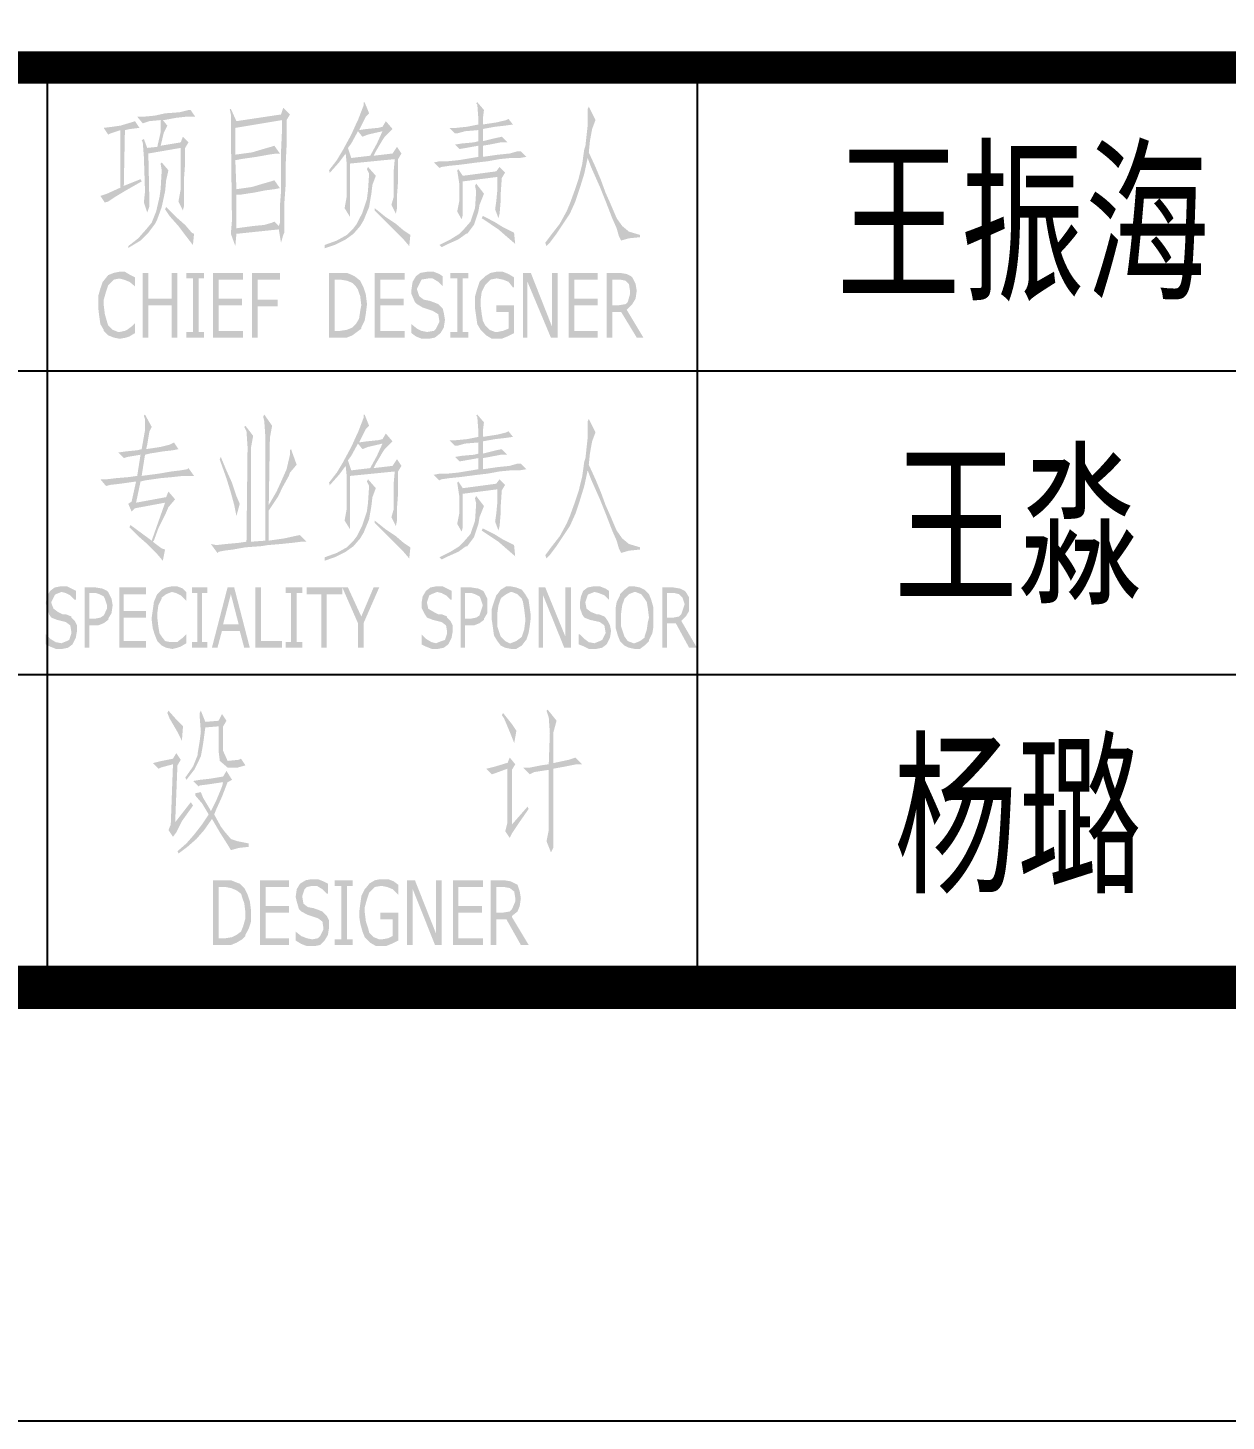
# Model space of a CAD drawing. Header units: millimetres. Extents: x 2630 to 3503, y 1668 to 1965.
# Drawn here: x 3322.56 to 3350.2, y 1668.29 to 1700.41 of the extents above; entities that cross this region are included whole.
import ezdxf
from ezdxf.enums import TextEntityAlignment as Align

# ---------------------------------------------------------------- set-up
doc = ezdxf.new("R2010")
doc.units = ezdxf.units.MM
doc.layers.add('图框', color=7, linetype='Continuous')
doc.styles.add('图框字体', font='', dxfattribs={"width": 0.7})
doc.styles.get('图框字体').set_extended_font_data('仿宋_GB2312')

# ---------------------------------------------------------------- blocks, each defined once
blk = doc.blocks.new('tk')
h = blk.add_hatch(color=256)
h.paths.add_polyline_path([(242.025, -267.036), (241.948, -267.062), (241.691, -267.139), (241.511, -267.165), (241.305, -267.191), (241.408, -267.345), (241.46, -267.319), (241.691, -267.242), (241.794, -267.242), (241.922, -267.216), (242.128, -267.191)])
h.paths.add_polyline_path([(241.794, -267.242), (241.691, -267.242), (241.691, -268.579), (241.768, -268.528)])
h.paths.add_polyline_path([(241.82, -268.631), (242.18, -268.425), (242.154, -268.373), (241.768, -268.528), (241.691, -268.579), (241.665, -268.579), (241.382, -268.708), (241.228, -268.759), (241.331, -268.913), (241.408, -268.888), (241.562, -268.785)])
h.paths.add_polyline_path([(243.26, -267.525), (243.131, -267.396), (243.08, -267.525), (242.617, -267.602), (242.54, -267.628), (242.308, -267.653), (243.08, -267.653), (243.08, -268.013), (243.08, -268.373), (243.08, -268.605), (243.028, -268.888), (243.131, -269.093), (243.157, -268.991), (243.157, -268.888), (243.157, -268.476), (243.157, -268.348), (243.182, -268.013), (243.182, -267.653)])
h.paths.add_polyline_path([(243.08, -267.653), (242.308, -267.653), (242.231, -267.448), (242.18, -267.473), (242.205, -267.525), (242.231, -267.859), (242.257, -268.656), (242.231, -268.913), (242.308, -269.145), (242.36, -268.991), (242.334, -267.782)])
h.paths.add_polyline_path([(242.771, -267.139), (242.668, -267.011), (242.617, -267.011), (242.617, -267.242), (242.617, -267.293), (242.54, -267.628), (242.617, -267.602), (242.694, -267.293)])
h.paths.add_polyline_path([(243.311, -266.779), (243.26, -266.779), (243.054, -266.831), (242.72, -266.856), (242.488, -266.908), (242.231, -266.933), (242.077, -266.933), (242.205, -267.088), (242.36, -267.036), (242.617, -267.011), (242.668, -267.011), (242.694, -267.011), (242.977, -266.959), (243.208, -266.933), (243.414, -266.933)])
h.paths.add_polyline_path([(242.797, -268.168), (242.642, -267.988), (242.617, -268.013), (242.642, -268.168), (242.617, -268.605), (242.591, -268.785), (242.514, -269.119), (242.411, -269.376), (242.282, -269.531), (242.102, -269.736), (241.871, -269.916), (241.871, -269.968), (241.897, -269.942), (242.154, -269.788), (242.334, -269.608), (242.488, -269.402), (242.54, -269.299), (242.642, -269.016), (242.72, -268.656), (242.745, -268.399)])
h.paths.add_polyline_path([(243.182, -269.428), (242.977, -269.248), (242.745, -269.016), (242.72, -269.068), (242.822, -269.222), (243.028, -269.453), (243.182, -269.659), (243.362, -269.891), (243.388, -269.633), (243.337, -269.608)])
h.paths.add_polyline_path([(244.365, -267.036), (244.237, -266.753), (244.211, -266.753), (244.237, -266.882), (244.237, -267.216), (244.262, -269.325), (244.237, -269.633), (244.34, -269.916), (244.365, -269.633), (245.342, -269.531), (244.365, -269.505), (244.365, -268.733), (244.442, -268.733), (244.777, -268.682), (245.034, -268.631), (245.24, -268.605), (244.365, -268.605), (244.34, -267.936), (244.468, -267.911), (244.828, -267.859), (245.111, -267.808), (244.34, -267.808), (244.34, -267.191)])
h.paths.add_polyline_path([(245.42, -267.011), (245.522, -267.011), (245.6, -266.882), (245.445, -266.728), (245.394, -266.882), (244.365, -267.036), (244.34, -267.191)])
h.paths.add_polyline_path([(245.24, -267.602), (245.162, -267.628), (244.982, -267.679), (244.725, -267.756), (244.34, -267.808), (245.111, -267.808), (245.291, -267.782), (245.368, -267.782)])
h.paths.add_polyline_path([(245.24, -268.399), (245.162, -268.425), (244.982, -268.476), (244.725, -268.553), (244.365, -268.605), (245.24, -268.605), (245.368, -268.579)], flags=17)
h.paths.add_polyline_path([(245.24, -269.351), (245.188, -269.376), (245.008, -269.428), (244.751, -269.453), (244.365, -269.505), (245.342, -269.453)], flags=17)
h.paths.add_polyline_path([(245.471, -269.453), (245.471, -269.222), (245.471, -268.913), (245.497, -268.553), (245.497, -268.116), (245.522, -267.602), (245.522, -267.011), (245.42, -267.011), (245.42, -267.165), (245.394, -267.731), (245.394, -268.245), (245.394, -268.656), (245.368, -268.991), (245.368, -269.222), (245.368, -269.376), (245.342, -269.453), (244.365, -269.505), (245.342, -269.531), (245.394, -269.839), (245.445, -269.659), (245.471, -269.608)])
h = blk.add_hatch(color=256)
h.paths.add_polyline_path([(247.425, -266.856), (247.322, -266.599), (247.297, -266.599), (247.297, -266.676), (247.168, -267.011), (247.142, -267.062), (247.014, -267.345), (246.86, -267.628), (246.834, -267.679), (246.885, -267.782), (246.911, -268.039), (246.911, -268.759), (246.86, -269.042), (246.988, -269.248), (246.988, -268.965), (246.988, -268.013), (248.017, -267.911), (248.094, -267.911), (247.014, -267.885), (246.937, -267.653), (247.014, -267.551), (247.168, -267.268), (247.194, -267.242), (247.22, -267.191), (247.348, -266.933)])
h.paths.add_polyline_path([(247.965, -267.216), (247.811, -267.036), (247.734, -267.165), (247.631, -267.191), (247.374, -267.216), (247.194, -267.242), (247.168, -267.268), (247.734, -267.268), (247.605, -267.551), (247.451, -267.833), (247.528, -267.833), (247.58, -267.731), (247.734, -267.473), (247.785, -267.396)], flags=17)
h.paths.add_polyline_path([(247.734, -267.268), (247.168, -267.268), (247.271, -267.396), (247.4, -267.345)], flags=16)
h.paths.add_polyline_path([(246.885, -267.782), (246.834, -267.679), (246.68, -267.936), (246.5, -268.168), (246.525, -268.245), (246.525, -268.219), (246.731, -267.988)])
h.paths.add_polyline_path([(248.171, -267.782), (248.068, -267.628), (247.965, -267.782), (247.528, -267.833), (247.451, -267.833), (247.014, -267.885), (248.094, -267.911)])
h.paths.add_polyline_path([(248.068, -268.991), (248.068, -268.759), (248.094, -268.399), (248.094, -267.911), (248.017, -267.911), (247.991, -268.193), (247.991, -268.579), (247.991, -268.785), (247.94, -268.965), (248.042, -269.171), (248.068, -269.042)], flags=17)
h.paths.add_polyline_path([(247.4, -268.091), (247.374, -268.142), (247.425, -268.245), (247.4, -268.631), (247.374, -268.836), (247.271, -269.145), (247.142, -269.402), (247.065, -269.505), (246.911, -269.659), (246.68, -269.788), (246.397, -269.891), (246.397, -269.968), (246.628, -269.891), (246.885, -269.762), (247.065, -269.633), (247.22, -269.453), (247.297, -269.325), (247.425, -269.016), (247.477, -268.708), (247.502, -268.502), (247.58, -268.296)])
h.paths.add_polyline_path([(248.222, -269.556), (248.042, -269.402), (247.811, -269.248), (247.554, -269.042), (247.554, -269.093), (247.58, -269.119), (247.811, -269.351), (248.017, -269.556), (248.197, -269.736), (248.351, -269.916), (248.377, -269.659)])
h.paths.add_polyline_path([(250.331, -267.165), (250.562, -267.139), (250.742, -267.113), (250.64, -266.985), (250.588, -267.011), (250.382, -267.062), (250.048, -267.113), (249.945, -267.113), (249.688, -267.165), (249.431, -267.191), (249.277, -267.191), (249.405, -267.319), (249.457, -267.319), (249.637, -267.268), (249.945, -267.242), (250.048, -267.216)])
h.paths.add_polyline_path([(250.074, -266.779), (249.92, -266.599), (249.894, -266.625), (249.92, -266.651), (249.945, -266.985), (249.945, -267.113), (250.048, -267.113), (250.048, -266.985)])
h.paths.add_polyline_path([(250.048, -267.216), (249.945, -267.242), (249.945, -267.499), (250.048, -267.499)])
h.paths.add_polyline_path([(250.46, -267.525), (250.614, -267.525), (250.485, -267.396), (250.357, -267.422), (250.048, -267.499), (249.945, -267.499), (249.842, -267.525), (249.56, -267.551), (249.405, -267.576), (249.508, -267.679), (249.662, -267.653), (249.945, -267.602), (250.048, -267.602), (250.202, -267.576)])
h.paths.add_polyline_path([(250.048, -267.602), (249.945, -267.602), (249.945, -267.859), (250.048, -267.859)])
h.paths.add_polyline_path([(250.434, -267.911), (250.691, -267.885), (250.897, -267.885), (251.051, -267.859), (250.922, -267.731), (250.845, -267.731), (250.665, -267.782), (250.408, -267.808), (250.048, -267.859), (249.945, -267.859), (249.791, -267.885), (249.482, -267.936), (249.225, -267.962), (249.045, -267.962), (248.917, -267.988), (249.045, -268.116), (249.097, -268.091), (249.277, -268.065), (249.534, -268.039), (249.92, -267.988), (250.151, -267.962)])
h.paths.add_polyline_path([(250.382, -268.322), (249.585, -268.296), (249.482, -268.142), (249.457, -268.168), (249.508, -268.502), (249.508, -268.862), (249.457, -269.119), (249.56, -269.299), (249.585, -269.196), (249.585, -268.425)])
h.paths.add_polyline_path([(250.562, -268.219), (250.434, -268.091), (250.357, -268.193), (249.585, -268.296), (250.382, -268.322), (250.382, -268.631), (250.357, -268.888), (250.331, -269.068), (250.408, -269.273), (250.434, -269.171), (250.46, -268.862), (250.46, -268.708), (250.485, -268.348)])
h.paths.add_polyline_path([(249.894, -268.476), (249.868, -268.528), (249.894, -268.656), (249.868, -269.042), (249.765, -269.351), (249.585, -269.556), (249.508, -269.633), (249.302, -269.762), (249.045, -269.891), (249.097, -269.942), (249.251, -269.865), (249.482, -269.762), (249.662, -269.633), (249.688, -269.633), (249.842, -269.428), (249.945, -269.119), (249.971, -268.965), (250.074, -268.708)])
h.paths.add_polyline_path([(250.511, -269.479), (250.305, -269.351), (250.048, -269.222), (250.022, -269.273), (250.177, -269.376), (250.408, -269.531), (250.614, -269.711), (250.794, -269.865), (250.768, -269.608), (250.717, -269.582)])
h.paths.add_polyline_path([(252.491, -266.702), (252.465, -266.753), (252.465, -266.831), (252.465, -267.139), (252.414, -267.602), (252.388, -267.679), (252.337, -268.039), (252.26, -268.348), (252.157, -268.656), (252.054, -268.939), (251.977, -269.119), (251.822, -269.402), (251.642, -269.633), (251.488, -269.839), (251.514, -269.916), (251.591, -269.839), (251.745, -269.633), (251.9, -269.402), (252.054, -269.171), (252.182, -268.888), (252.285, -268.579), (252.388, -268.245), (252.465, -267.885), (252.491, -267.756), (252.517, -267.499), (252.568, -267.216), (252.645, -267.011)])
h.paths.add_polyline_path([(253.417, -269.582), (253.262, -269.453), (253.134, -269.273), (252.98, -268.913), (252.877, -268.682), (252.774, -268.399), (252.645, -268.091), (252.491, -267.756), (252.465, -267.885), (252.542, -268.091), (252.748, -268.553), (252.902, -268.939), (253.031, -269.273), (253.134, -269.505), (253.185, -269.685), (253.237, -269.788), (253.417, -269.736), (253.674, -269.711), (253.674, -269.659)])
h = blk.add_hatch(color=256)
h.paths.add_polyline_path([(242.025, -270.636), (241.665, -270.662), (241.768, -270.688), (241.897, -270.739), (242.025, -270.842)], flags=17)
h.paths.add_polyline_path([(241.922, -270.585), (241.794, -270.508), (241.691, -270.508), (241.665, -270.508), (241.537, -270.533), (241.408, -270.585), (241.305, -270.713), (241.28, -270.739), (241.228, -270.893), (241.177, -271.073), (241.177, -271.279), (241.177, -271.331), (241.202, -271.536), (241.228, -271.716), (241.305, -271.845), (241.305, -271.87), (241.408, -271.973), (241.537, -272.025), (241.665, -272.05), (241.691, -272.05), (241.82, -272.025), (241.897, -271.999), (242.025, -271.922), (241.665, -271.896), (241.64, -271.896), (241.511, -271.845), (241.408, -271.742), (241.382, -271.665), (241.331, -271.485), (241.305, -271.279), (241.305, -271.151), (241.357, -270.971), (241.408, -270.816), (241.434, -270.791), (241.537, -270.688), (241.665, -270.662), (242.025, -270.636)])
h.paths.add_polyline_path([(242.025, -271.69), (241.948, -271.768), (241.845, -271.845), (241.794, -271.87), (241.665, -271.896), (242.025, -271.922)], flags=17)
h.paths.add_polyline_path([(242.334, -271.125), (242.334, -270.533), (242.205, -270.533), (242.205, -272.025), (242.334, -272.025), (242.334, -271.279), (242.874, -271.279)])
h.paths.add_polyline_path([(243.002, -270.533), (242.874, -270.533), (242.874, -271.125), (242.334, -271.125), (242.874, -271.279), (242.874, -272.025), (243.002, -272.025)])
h.paths.add_polyline_path([(243.62, -270.533), (243.208, -270.533), (243.208, -270.662), (243.362, -270.662), (243.362, -271.896), (243.208, -271.896), (243.208, -272.025), (243.62, -272.025), (243.62, -271.896), (243.491, -271.896), (243.491, -270.662), (243.62, -270.662)])
h.paths.add_polyline_path([(244.52, -270.533), (243.825, -270.533), (243.825, -272.025), (244.52, -272.025), (244.52, -271.87), (243.954, -271.87), (243.954, -271.279), (244.494, -271.279), (244.494, -271.125), (243.954, -271.125), (243.954, -270.688), (244.52, -270.688)])
h.paths.add_polyline_path([(245.368, -270.533), (244.725, -270.533), (244.725, -272.025), (244.854, -272.025), (244.854, -271.305), (245.317, -271.305), (245.317, -271.151), (244.854, -271.151), (244.854, -270.688), (245.368, -270.688)])
h.paths.add_polyline_path([(247.091, -270.611), (247.04, -270.585), (246.911, -270.533), (246.757, -270.533), (246.5, -270.533), (246.5, -272.025), (246.757, -272.025), (246.911, -272.025), (247.04, -271.973), (247.142, -271.896), (246.628, -271.87), (246.628, -270.688), (246.757, -270.688)])
h.paths.add_polyline_path([(247.22, -270.713), (247.091, -270.611), (246.757, -270.688), (246.911, -270.713), (247.04, -270.765), (247.117, -270.842), (247.168, -270.919), (247.22, -271.073), (247.245, -271.279), (247.22, -271.408), (247.194, -271.588), (247.117, -271.716), (247.04, -271.793), (246.911, -271.845), (246.757, -271.87), (246.628, -271.87), (247.142, -271.896), (247.245, -271.819), (247.245, -271.793), (247.322, -271.639), (247.348, -271.485), (247.374, -271.279), (247.374, -271.228), (247.348, -271.022), (247.297, -270.868)])
h.paths.add_polyline_path([(248.248, -270.533), (247.554, -270.533), (247.554, -272.025), (248.248, -272.025), (248.248, -271.87), (247.682, -271.87), (247.682, -271.279), (248.222, -271.279), (248.222, -271.125), (247.682, -271.125), (247.682, -270.688), (248.248, -270.688)])
h.paths.add_polyline_path([(248.917, -270.508), (248.788, -270.508), (248.762, -270.508), (248.608, -270.533), (248.505, -270.611), (248.788, -270.662), (248.891, -270.662), (249.02, -270.739), (249.122, -270.842), (249.122, -270.611), (249.045, -270.559)])
h.paths.add_polyline_path([(248.634, -270.688), (248.788, -270.662), (248.505, -270.611), (248.428, -270.739), (248.402, -270.919), (248.402, -271.022), (248.48, -271.202), (248.531, -271.253), (248.66, -271.331), (248.891, -271.408), (249.02, -271.485), (249.045, -271.639), (249.045, -271.665), (248.968, -271.819), (248.917, -271.87), (248.762, -271.896), (249.071, -271.922), (249.148, -271.793), (249.174, -271.613), (249.148, -271.459), (249.122, -271.356), (249.045, -271.279), (249.02, -271.253), (248.891, -271.202), (248.814, -271.176), (248.685, -271.151), (248.582, -271.073), (248.531, -270.919), (248.531, -270.893), (248.608, -270.739)])
h.paths.add_polyline_path([(249.071, -271.922), (248.762, -271.896), (248.634, -271.87), (248.531, -271.819), (248.402, -271.716), (248.402, -271.922), (248.505, -271.999), (248.634, -272.05), (248.762, -272.05), (248.814, -272.05), (248.942, -272.025)])
h.paths.add_polyline_path([(249.585, -270.662), (249.714, -270.662), (249.714, -270.533), (249.302, -270.533), (249.302, -270.662), (249.457, -270.662), (249.457, -271.896), (249.302, -271.896), (249.302, -272.025), (249.714, -272.025), (249.714, -271.896), (249.585, -271.896)])
h.paths.add_polyline_path([(250.768, -270.636), (250.357, -270.662), (250.382, -270.662), (250.511, -270.688), (250.64, -270.739), (250.742, -270.868), (250.768, -270.868)], flags=17)
h.paths.add_polyline_path([(250.64, -270.559), (250.511, -270.508), (250.382, -270.508), (250.357, -270.508), (250.228, -270.533), (250.1, -270.611), (249.997, -270.713), (249.971, -270.739), (249.92, -270.893), (249.868, -271.073), (249.868, -271.279), (249.868, -271.356), (249.894, -271.536), (249.92, -271.716), (249.997, -271.845), (250.022, -271.87), (250.125, -271.973), (250.254, -272.05), (250.382, -272.05), (250.485, -272.05), (250.614, -271.999), (250.768, -271.922), (250.382, -271.896), (250.331, -271.896), (250.202, -271.845), (250.1, -271.742), (250.048, -271.639), (250.022, -271.485), (249.997, -271.279), (249.997, -271.151), (250.022, -270.971), (250.1, -270.816), (250.125, -270.791), (250.228, -270.688), (250.357, -270.662), (250.768, -270.636)])
h.paths.add_polyline_path([(250.768, -271.279), (250.357, -271.279), (250.357, -271.433), (250.64, -271.433), (250.64, -271.819), (250.511, -271.87), (250.382, -271.896), (250.768, -271.922)], flags=17)
h.paths.add_polyline_path([(251.154, -270.533), (250.974, -270.533), (250.974, -272.025), (251.077, -272.025), (251.077, -270.739)])
h.paths.add_polyline_path([(251.154, -270.533), (251.077, -270.739), (251.617, -272.025), (251.642, -271.768)])
h.paths.add_polyline_path([(251.771, -270.533), (251.642, -270.533), (251.642, -271.768), (251.617, -272.025), (251.771, -272.025)])
h.paths.add_polyline_path([(252.697, -270.533), (252.028, -270.533), (252.028, -272.025), (252.697, -272.025), (252.697, -271.87), (252.157, -271.87), (252.157, -271.279), (252.697, -271.279), (252.697, -271.125), (252.157, -271.125), (252.157, -270.688), (252.697, -270.688)])
h.paths.add_polyline_path([(253.365, -270.559), (253.211, -270.533), (252.902, -270.533), (252.902, -272.025), (253.031, -272.025), (253.031, -271.433), (253.237, -271.433), (253.365, -271.382), (253.391, -271.356), (253.031, -271.279), (253.031, -270.688), (253.211, -270.688), (253.494, -270.636), (253.468, -270.611)])
h.paths.add_polyline_path([(253.571, -270.791), (253.494, -270.636), (253.211, -270.688), (253.34, -270.713), (253.417, -270.791), (253.442, -270.945), (253.442, -271.022), (253.391, -271.202), (253.34, -271.253), (253.185, -271.279), (253.031, -271.279), (253.391, -271.356), (253.494, -271.253), (253.571, -271.125), (253.597, -270.945)])
h.paths.add_polyline_path([(253.365, -271.382), (253.237, -271.433), (253.597, -272.025), (253.751, -272.025)])
h = blk.add_hatch(color=256)
h.paths.add_polyline_path([(242.925, -274.442), (242.822, -274.493), (242.617, -274.545), (242.282, -274.596), (242.18, -274.596), (242.077, -274.622), (241.82, -274.648), (241.64, -274.673), (241.768, -274.802), (241.845, -274.776), (242.154, -274.725), (242.257, -274.725), (242.36, -274.699), (242.668, -274.648), (242.9, -274.622), (243.028, -274.596)])
h.paths.add_polyline_path([(242.411, -274.082), (242.257, -273.799), (242.231, -273.825), (242.257, -273.902), (242.257, -274.159), (242.18, -274.596), (242.282, -274.596), (242.308, -274.493), (242.36, -274.185)])
h.paths.add_polyline_path([(243.26, -275.033), (243.234, -275.059), (243.08, -275.085), (242.874, -275.11), (242.565, -275.162), (242.18, -275.213), (243.285, -275.213), (243.388, -275.213)])
h.paths.add_polyline_path([(242.617, -275.265), (242.9, -275.239), (243.131, -275.213), (242.18, -275.213), (242.257, -274.725), (242.154, -274.725), (242.077, -275.213), (241.897, -275.239), (241.588, -275.265), (241.382, -275.29), (242.257, -275.316)])
h.paths.add_polyline_path([(242.257, -275.316), (241.382, -275.29), (241.228, -275.29), (241.357, -275.445), (241.46, -275.419), (241.691, -275.393), (242.051, -275.342), (242.154, -275.342)])
h.paths.add_polyline_path([(242.154, -275.342), (242.051, -275.342), (241.948, -275.805), (241.871, -275.856), (241.948, -276.036), (242.025, -275.959), (242.72, -275.83), (242.051, -275.83)])
h.paths.add_polyline_path([(242.951, -275.753), (242.797, -275.573), (242.745, -275.702), (242.051, -275.83), (242.72, -275.83), (242.411, -276.705), (242.462, -276.705), (242.565, -276.422), (242.72, -276.113), (242.797, -275.933)])
h.paths.add_polyline_path([(242.72, -276.91), (242.642, -276.885), (242.437, -276.73), (242.462, -276.705), (242.411, -276.705), (241.922, -276.345), (241.897, -276.396), (242.102, -276.602), (242.308, -276.782), (242.514, -276.988), (242.668, -277.168)])
h = blk.add_hatch(color=256)
h.paths.add_polyline_path([(244.442, -275.856), (244.365, -275.676), (244.262, -275.368), (244.134, -275.085), (244.005, -274.776), (243.98, -274.828), (244.005, -274.905), (244.134, -275.265), (244.237, -275.599), (244.314, -275.882), (244.365, -276.139)], flags=17)
h.paths.add_polyline_path([(244.7, -274.648), (244.7, -274.57), (244.751, -274.288), (244.571, -274.056), (244.545, -274.082), (244.597, -274.185), (244.622, -274.545), (244.597, -276.73), (244.417, -276.756), (244.134, -276.782), (243.902, -276.808), (245.085, -276.808), (245.394, -276.782), (245.651, -276.756), (244.7, -276.73)])
h.paths.add_polyline_path([(245.137, -274.339), (245.188, -274.056), (245.008, -273.799), (244.982, -273.85), (245.008, -273.953), (245.034, -274.339), (245.034, -276.705), (244.7, -276.73), (245.651, -276.756), (245.857, -276.73), (245.985, -276.73), (245.111, -276.705), (245.111, -276.01), (245.111, -275.882)])
h.paths.add_polyline_path([(245.317, -275.702), (245.445, -275.445), (245.574, -275.213), (245.6, -275.136), (245.754, -274.956), (245.625, -274.596), (245.6, -274.622), (245.6, -274.725), (245.522, -275.059), (245.42, -275.29), (245.291, -275.573), (245.111, -275.882), (245.111, -276.01)], flags=17)
h.paths.add_polyline_path([(245.831, -276.576), (245.702, -276.602), (245.471, -276.653), (245.111, -276.705), (245.985, -276.73)], flags=17)
h.paths.add_polyline_path([(244.571, -276.859), (244.931, -276.833), (245.085, -276.808), (243.902, -276.808), (243.774, -276.782), (243.928, -276.988), (243.954, -276.962), (244.082, -276.936), (244.288, -276.91)])
h = blk.add_hatch(color=256)
h.paths.add_polyline_path([(247.425, -274.056), (247.322, -273.799), (247.297, -273.799), (247.297, -273.876), (247.168, -274.21), (247.142, -274.262), (247.014, -274.545), (246.86, -274.828), (246.834, -274.879), (246.885, -274.982), (246.911, -275.239), (246.911, -275.959), (246.86, -276.242), (246.988, -276.448), (246.988, -276.165), (246.988, -275.213), (248.017, -275.11), (248.094, -275.11), (247.014, -275.085), (246.937, -274.853), (247.014, -274.75), (247.168, -274.468), (247.194, -274.442), (247.22, -274.39), (247.348, -274.133)])
h.paths.add_polyline_path([(247.965, -274.416), (247.811, -274.236), (247.734, -274.365), (247.631, -274.39), (247.374, -274.416), (247.194, -274.442), (247.168, -274.468), (247.734, -274.468), (247.605, -274.75), (247.451, -275.033), (247.528, -275.033), (247.58, -274.93), (247.734, -274.673), (247.785, -274.596)], flags=17)
h.paths.add_polyline_path([(247.734, -274.468), (247.168, -274.468), (247.271, -274.596), (247.4, -274.545)], flags=16)
h.paths.add_polyline_path([(246.885, -274.982), (246.834, -274.879), (246.68, -275.136), (246.5, -275.368), (246.525, -275.445), (246.525, -275.419), (246.731, -275.188)])
h.paths.add_polyline_path([(248.171, -274.982), (248.068, -274.828), (247.965, -274.982), (247.528, -275.033), (247.451, -275.033), (247.014, -275.085), (248.094, -275.11)])
h.paths.add_polyline_path([(248.068, -276.19), (248.068, -275.959), (248.094, -275.599), (248.094, -275.11), (248.017, -275.11), (247.991, -275.393), (247.991, -275.779), (247.991, -275.985), (247.94, -276.165), (248.042, -276.37), (248.068, -276.242)], flags=17)
h.paths.add_polyline_path([(247.4, -275.29), (247.374, -275.342), (247.425, -275.445), (247.4, -275.83), (247.374, -276.036), (247.271, -276.345), (247.142, -276.602), (247.065, -276.705), (246.911, -276.859), (246.68, -276.988), (246.397, -277.09), (246.397, -277.168), (246.628, -277.09), (246.885, -276.962), (247.065, -276.833), (247.22, -276.653), (247.297, -276.525), (247.425, -276.216), (247.477, -275.908), (247.502, -275.702), (247.58, -275.496)])
h.paths.add_polyline_path([(248.222, -276.756), (248.042, -276.602), (247.811, -276.448), (247.554, -276.242), (247.554, -276.293), (247.58, -276.319), (247.811, -276.55), (248.017, -276.756), (248.197, -276.936), (248.351, -277.116), (248.377, -276.859)])
h.paths.add_polyline_path([(250.331, -274.365), (250.562, -274.339), (250.742, -274.313), (250.64, -274.185), (250.588, -274.21), (250.382, -274.262), (250.048, -274.313), (249.945, -274.313), (249.688, -274.365), (249.431, -274.39), (249.277, -274.39), (249.405, -274.519), (249.457, -274.519), (249.637, -274.468), (249.945, -274.442), (250.048, -274.416)])
h.paths.add_polyline_path([(250.074, -273.979), (249.92, -273.799), (249.894, -273.825), (249.92, -273.85), (249.945, -274.185), (249.945, -274.313), (250.048, -274.313), (250.048, -274.185)])
h.paths.add_polyline_path([(250.048, -274.416), (249.945, -274.442), (249.945, -274.699), (250.048, -274.699)])
h.paths.add_polyline_path([(250.46, -274.725), (250.614, -274.725), (250.485, -274.596), (250.357, -274.622), (250.048, -274.699), (249.945, -274.699), (249.842, -274.725), (249.56, -274.75), (249.405, -274.776), (249.508, -274.879), (249.662, -274.853), (249.945, -274.802), (250.048, -274.802), (250.202, -274.776)])
h.paths.add_polyline_path([(250.048, -274.802), (249.945, -274.802), (249.945, -275.059), (250.048, -275.059)])
h.paths.add_polyline_path([(250.434, -275.11), (250.691, -275.085), (250.897, -275.085), (251.051, -275.059), (250.922, -274.93), (250.845, -274.93), (250.665, -274.982), (250.408, -275.008), (250.048, -275.059), (249.945, -275.059), (249.791, -275.085), (249.482, -275.136), (249.225, -275.162), (249.045, -275.162), (248.917, -275.188), (249.045, -275.316), (249.097, -275.29), (249.277, -275.265), (249.534, -275.239), (249.92, -275.188), (250.151, -275.162)])
h.paths.add_polyline_path([(250.382, -275.522), (249.585, -275.496), (249.482, -275.342), (249.457, -275.368), (249.508, -275.702), (249.508, -276.062), (249.457, -276.319), (249.56, -276.499), (249.585, -276.396), (249.585, -275.625)])
h.paths.add_polyline_path([(250.562, -275.419), (250.434, -275.29), (250.357, -275.393), (249.585, -275.496), (250.382, -275.522), (250.382, -275.83), (250.357, -276.088), (250.331, -276.268), (250.408, -276.473), (250.434, -276.37), (250.46, -276.062), (250.46, -275.908), (250.485, -275.548)])
h.paths.add_polyline_path([(249.894, -275.676), (249.868, -275.728), (249.894, -275.856), (249.868, -276.242), (249.765, -276.55), (249.585, -276.756), (249.508, -276.833), (249.302, -276.962), (249.045, -277.09), (249.097, -277.142), (249.251, -277.065), (249.482, -276.962), (249.662, -276.833), (249.688, -276.833), (249.842, -276.628), (249.945, -276.319), (249.971, -276.165), (250.074, -275.908)])
h.paths.add_polyline_path([(250.511, -276.679), (250.305, -276.55), (250.048, -276.422), (250.022, -276.473), (250.177, -276.576), (250.408, -276.73), (250.614, -276.91), (250.794, -277.065), (250.768, -276.808), (250.717, -276.782)])
h.paths.add_polyline_path([(252.491, -273.902), (252.465, -273.953), (252.465, -274.03), (252.465, -274.339), (252.414, -274.802), (252.388, -274.879), (252.337, -275.239), (252.26, -275.548), (252.157, -275.856), (252.054, -276.139), (251.977, -276.319), (251.822, -276.602), (251.642, -276.833), (251.488, -277.039), (251.514, -277.116), (251.591, -277.039), (251.745, -276.833), (251.9, -276.602), (252.054, -276.37), (252.182, -276.088), (252.285, -275.779), (252.388, -275.445), (252.465, -275.085), (252.491, -274.956), (252.517, -274.699), (252.568, -274.416), (252.645, -274.21)])
h.paths.add_polyline_path([(253.417, -276.782), (253.262, -276.653), (253.134, -276.473), (252.98, -276.113), (252.877, -275.882), (252.774, -275.599), (252.645, -275.29), (252.491, -274.956), (252.465, -275.085), (252.542, -275.29), (252.748, -275.753), (252.902, -276.139), (253.031, -276.473), (253.134, -276.705), (253.185, -276.885), (253.237, -276.988), (253.417, -276.936), (253.674, -276.91), (253.674, -276.859)])
h = blk.add_hatch(color=256)
h.paths.add_polyline_path([(240.56, -277.81), (240.457, -277.759), (240.328, -277.759), (240.303, -277.759), (240.174, -277.785), (240.071, -277.862), (240.328, -277.888), (240.431, -277.913), (240.534, -277.965), (240.637, -278.068), (240.662, -278.068), (240.662, -277.862)])
h.paths.add_polyline_path([(240.2, -277.939), (240.328, -277.888), (240.071, -277.862), (240, -277.98), (240, -278.267), (240.045, -278.402), (240.097, -278.479), (240.225, -278.53), (240.431, -278.582), (240.534, -278.659), (240.56, -278.813), (240.56, -278.839), (240.508, -278.993), (240.457, -279.019), (240.328, -279.07), (240.585, -279.096), (240.662, -278.942), (240.688, -278.788), (240.688, -278.659), (240.637, -278.556), (240.56, -278.479), (240.56, -278.453), (240.431, -278.402), (240.354, -278.402), (240.251, -278.35), (240.148, -278.273), (240.097, -278.145), (240.097, -278.119), (240.174, -277.965)])
h.paths.add_polyline_path([(240, -277.98), (239.994, -277.99), (239.968, -278.145), (239.994, -278.248), (240, -278.267)])
h.paths.add_polyline_path([(240, -278.897), (239.968, -278.865), (239.968, -279.096), (240, -279.112)])
h.paths.add_polyline_path([(240.071, -278.968), (240, -278.897), (240, -279.112), (240.071, -279.148), (240.2, -279.199), (240.328, -279.199), (240.354, -279.199), (240.483, -279.173), (240.585, -279.096), (240.328, -279.07), (240.2, -279.045)])
h.paths.add_polyline_path([(240.971, -278.659), (241.125, -278.659), (241.177, -278.659), (241.305, -278.608), (241.408, -278.53), (241.408, -278.505), (240.971, -278.505), (240.971, -277.913), (241.125, -277.913), (241.408, -277.888), (241.382, -277.862), (241.28, -277.81), (241.125, -277.785), (240.868, -277.785), (240.868, -279.173), (240.971, -279.173)])
h.paths.add_polyline_path([(241.485, -278.376), (241.511, -278.196), (241.485, -278.042), (241.408, -277.888), (241.125, -277.913), (241.202, -277.939), (241.305, -277.99), (241.331, -278.042), (241.382, -278.196), (241.382, -278.273), (241.305, -278.428), (241.228, -278.479), (241.1, -278.505), (241.408, -278.505)])
h.paths.add_polyline_path([(242.282, -278.325), (241.768, -278.325), (241.768, -277.939), (242.282, -277.939), (242.282, -277.785), (241.665, -277.785), (241.665, -279.173), (242.282, -279.173), (242.282, -279.019), (241.768, -279.019), (241.768, -278.479), (242.282, -278.479)])
h.paths.add_polyline_path([(243.208, -277.888), (242.874, -277.888), (242.977, -277.913), (243.08, -277.965), (243.208, -278.093)], flags=17)
h.paths.add_polyline_path([(243.002, -277.759), (242.874, -277.759), (242.745, -277.785), (242.642, -277.836), (242.54, -277.939), (242.514, -277.99), (242.462, -278.119), (242.437, -278.299), (242.411, -278.479), (242.411, -278.53), (242.437, -278.736), (242.488, -278.89), (242.54, -279.019), (242.642, -279.122), (242.745, -279.173), (242.874, -279.199), (242.9, -279.199), (243.002, -279.173), (243.08, -279.148), (243.208, -279.07), (242.874, -279.045), (242.848, -279.045), (242.72, -279.019), (242.642, -278.916), (242.591, -278.839), (242.565, -278.685), (242.54, -278.479), (242.54, -278.376), (242.565, -278.196), (242.642, -278.042), (242.642, -278.016), (242.745, -277.939), (242.874, -277.888), (243.208, -277.888), (243.131, -277.81)])
h.paths.add_polyline_path([(243.208, -278.865), (243.131, -278.942), (243.028, -279.019), (243.002, -279.045), (242.874, -279.045), (243.208, -279.07)], flags=17)
h.paths.add_polyline_path([(243.697, -279.045), (243.568, -279.045), (243.568, -277.913), (243.697, -277.913), (243.697, -277.785), (243.337, -277.785), (243.337, -277.913), (243.465, -277.913), (243.465, -279.045), (243.337, -279.045), (243.337, -279.173), (243.697, -279.173)])
h.paths.add_polyline_path([(244.057, -278.633), (244.237, -277.939), (244.314, -277.785), (244.16, -277.785), (243.8, -279.173), (243.928, -279.173), (244.031, -278.788), (244.442, -278.788)])
h.paths.add_polyline_path([(244.314, -277.785), (244.237, -277.939), (244.417, -278.633), (244.057, -278.633), (244.442, -278.788), (244.545, -279.173), (244.674, -279.173)])
h.paths.add_polyline_path([(244.931, -277.785), (244.802, -277.785), (244.802, -279.173), (245.42, -279.173), (245.42, -279.019), (244.931, -279.019)])
h.paths.add_polyline_path([(245.754, -277.913), (245.882, -277.913), (245.882, -277.785), (245.497, -277.785), (245.497, -277.913), (245.625, -277.913), (245.625, -279.045), (245.497, -279.045), (245.497, -279.173), (245.882, -279.173), (245.882, -279.045), (245.754, -279.045)])
h.paths.add_polyline_path([(246.808, -277.785), (245.985, -277.785), (245.985, -277.939), (246.32, -277.939), (246.32, -279.173), (246.448, -279.173), (246.448, -277.939), (246.808, -277.939)])
h.paths.add_polyline_path([(246.937, -277.785), (246.808, -277.785), (247.168, -278.608), (247.168, -279.173), (247.297, -279.173), (247.297, -278.608), (247.245, -278.453)])
h.paths.add_polyline_path([(247.657, -277.785), (247.528, -277.785), (247.245, -278.453), (247.297, -278.608)])
h.paths.add_polyline_path([(249.122, -277.759), (248.994, -277.759), (248.968, -277.759), (248.84, -277.785), (248.737, -277.862), (248.994, -277.888), (249.097, -277.913), (249.2, -277.965), (249.302, -278.068), (249.328, -278.068), (249.328, -277.862), (249.225, -277.81)])
h.paths.add_polyline_path([(248.994, -277.888), (248.737, -277.862), (248.66, -277.99), (248.634, -278.145), (248.634, -278.248), (248.711, -278.402), (248.762, -278.479), (248.891, -278.53), (249.097, -278.582), (249.2, -278.659), (249.225, -278.813), (249.225, -278.839), (249.174, -278.993), (249.097, -279.019), (248.968, -279.07), (249.251, -279.096), (249.328, -278.942), (249.354, -278.788), (249.354, -278.659), (249.302, -278.556), (249.225, -278.479), (249.225, -278.453), (249.097, -278.402), (249.02, -278.402), (248.917, -278.35), (248.788, -278.273), (248.762, -278.145), (248.762, -278.119), (248.814, -277.965), (248.865, -277.939)])
h.paths.add_polyline_path([(249.251, -279.096), (248.968, -279.07), (248.865, -279.045), (248.737, -278.968), (248.634, -278.865), (248.634, -279.096), (248.737, -279.148), (248.865, -279.199), (248.968, -279.199), (249.02, -279.199), (249.148, -279.173)])
h.paths.add_polyline_path([(250.074, -278.53), (250.074, -278.505), (249.637, -278.505), (249.637, -277.913), (249.791, -277.913), (250.074, -277.888), (250.048, -277.862), (249.945, -277.81), (249.791, -277.785), (249.534, -277.785), (249.534, -279.173), (249.637, -279.173), (249.637, -278.659), (249.791, -278.659), (249.842, -278.659), (249.971, -278.608)])
h.paths.add_polyline_path([(250.151, -278.196), (250.151, -278.042), (250.074, -277.888), (249.791, -277.913), (249.868, -277.939), (249.971, -277.99), (249.997, -278.042), (250.048, -278.196), (250.022, -278.273), (249.971, -278.428), (249.894, -278.479), (249.765, -278.505), (250.074, -278.505), (250.151, -278.376)])
h.paths.add_polyline_path([(250.82, -277.785), (250.691, -277.759), (250.588, -277.759), (250.46, -277.836), (250.382, -277.939), (250.357, -277.965), (250.305, -278.119), (250.254, -278.273), (250.254, -278.479), (250.254, -278.53), (250.28, -278.71), (250.305, -278.89), (250.382, -279.019), (250.46, -279.122), (250.691, -279.07), (250.665, -279.07), (250.562, -279.019), (250.46, -278.916), (250.434, -278.839), (250.382, -278.685), (250.382, -278.479), (250.382, -278.376), (250.408, -278.196), (250.46, -278.042), (250.485, -278.016), (250.588, -277.939), (250.691, -277.888), (250.948, -277.836)])
h.paths.add_polyline_path([(250.948, -277.836), (250.691, -277.888), (250.717, -277.888), (250.845, -277.939), (250.948, -278.042), (250.974, -278.119), (251, -278.273), (251.025, -278.479), (251.025, -278.582), (251, -278.762), (250.948, -278.916), (250.922, -278.942), (250.82, -279.019), (250.691, -279.07), (250.46, -279.122), (250.562, -279.173), (250.691, -279.199), (250.82, -279.199), (250.948, -279.122), (251.025, -279.019), (251.051, -278.993), (251.102, -278.839), (251.128, -278.685), (251.154, -278.479), (251.154, -278.428), (251.128, -278.248), (251.102, -278.068), (251.025, -277.939)])
h.paths.add_polyline_path([(251.488, -277.785), (251.334, -277.785), (251.334, -279.173), (251.437, -279.173), (251.437, -277.965)])
h.paths.add_polyline_path([(251.488, -277.785), (251.437, -277.965), (251.925, -279.173), (251.951, -278.916)])
h.paths.add_polyline_path([(252.08, -277.785), (251.951, -277.785), (251.951, -278.916), (251.925, -279.173), (252.08, -279.173)])
h.paths.add_polyline_path([(252.877, -277.81), (252.748, -277.759), (252.62, -277.759), (252.594, -277.759), (252.465, -277.785), (252.362, -277.862), (252.62, -277.888), (252.722, -277.913), (252.851, -277.965), (252.954, -278.068), (252.954, -277.862)])
h.paths.add_polyline_path([(252.491, -277.939), (252.62, -277.888), (252.362, -277.862), (252.311, -277.99), (252.285, -278.145), (252.285, -278.248), (252.337, -278.402), (252.388, -278.479), (252.517, -278.53), (252.748, -278.582), (252.851, -278.659), (252.877, -278.813), (252.877, -278.839), (252.8, -278.993), (252.748, -279.019), (252.62, -279.07), (252.902, -279.096), (252.98, -278.942), (253.005, -278.788), (252.98, -278.659), (252.928, -278.556), (252.877, -278.479), (252.851, -278.453), (252.722, -278.402), (252.671, -278.402), (252.542, -278.35), (252.44, -278.273), (252.414, -278.145), (252.414, -278.119), (252.465, -277.965)])
h.paths.add_polyline_path([(252.902, -279.096), (252.62, -279.07), (252.491, -279.045), (252.388, -278.968), (252.285, -278.865), (252.26, -278.865), (252.26, -279.096), (252.388, -279.148), (252.491, -279.199), (252.62, -279.199), (252.671, -279.199), (252.8, -279.173)])
h.paths.add_polyline_path([(253.777, -277.836), (253.674, -277.785), (253.545, -277.759), (253.417, -277.759), (253.314, -277.836), (253.211, -277.939), (253.211, -277.965), (253.134, -278.119), (253.108, -278.273), (253.108, -278.479), (253.108, -278.53), (253.108, -278.71), (253.16, -278.89), (253.211, -279.019), (253.314, -279.122), (253.545, -279.07), (253.52, -279.07), (253.391, -279.019), (253.314, -278.916), (253.288, -278.839), (253.237, -278.685), (253.237, -278.479), (253.237, -278.376), (253.262, -278.196), (253.314, -278.042), (253.34, -278.016), (253.417, -277.939), (253.545, -277.888)])
h.paths.add_polyline_path([(253.777, -277.836), (253.545, -277.888), (253.571, -277.888), (253.7, -277.939), (253.777, -278.042), (253.828, -278.119), (253.854, -278.273), (253.88, -278.479), (253.854, -278.582), (253.828, -278.762), (253.777, -278.916), (253.777, -278.942), (253.674, -279.019), (253.545, -279.07), (253.314, -279.122), (253.417, -279.173), (253.545, -279.199), (253.674, -279.199), (253.777, -279.122), (253.88, -279.019), (253.88, -278.993), (253.957, -278.839), (253.982, -278.685), (253.982, -278.479), (253.982, -278.428), (253.982, -278.248), (253.931, -278.068), (253.88, -277.939)])
h.paths.add_polyline_path([(254.6, -277.81), (254.445, -277.785), (254.188, -277.785), (254.188, -279.173), (254.291, -279.173), (254.291, -278.608), (254.497, -278.608), (254.625, -278.556), (254.291, -278.479), (254.291, -277.913), (254.471, -277.913), (254.728, -277.888), (254.702, -277.862)])
h.paths.add_polyline_path([(254.805, -278.016), (254.728, -277.888), (254.471, -277.913), (254.574, -277.939), (254.651, -278.016), (254.702, -278.17), (254.677, -278.248), (254.625, -278.402), (254.574, -278.453), (254.445, -278.479), (254.291, -278.479), (254.625, -278.556), (254.728, -278.453), (254.805, -278.325), (254.805, -278.17)])
h.paths.add_polyline_path([(254.625, -278.556), (254.497, -278.608), (254.805, -279.173), (254.985, -279.173)])
h = blk.add_hatch(color=256)
h.paths.add_polyline_path([(243.133, -280.985), (243.005, -280.856), (242.799, -280.625), (242.773, -280.676), (242.825, -280.805), (243.005, -281.113), (243.108, -281.319)])
h.paths.add_polyline_path([(242.979, -281.602), (242.902, -281.731), (242.645, -281.782), (242.439, -281.833), (242.902, -281.859), (242.851, -283.248), (242.953, -283.196), (243.005, -281.885), (243.082, -281.756)])
h.paths.add_polyline_path([(242.902, -281.859), (242.439, -281.833), (242.568, -281.962), (242.619, -281.936)], flags=17)
h.paths.add_polyline_path([(243.648, -280.882), (243.545, -280.625), (243.519, -280.676), (243.519, -280.779), (243.545, -281.113), (243.519, -281.319), (243.468, -281.628), (243.468, -281.653), (243.365, -281.911), (243.185, -282.168), (243.211, -282.219), (243.391, -281.988), (243.519, -281.731), (243.545, -281.679), (243.596, -281.396), (243.648, -281.011), (243.956, -280.985), (244.059, -280.985)])
h.paths.add_polyline_path([(244.136, -280.856), (244.033, -280.702), (243.956, -280.856), (243.648, -280.882), (244.059, -280.985)])
h.paths.add_polyline_path([(243.108, -283.171), (243.365, -282.811), (243.313, -282.733), (242.953, -283.196), (242.851, -283.248), (242.799, -283.376), (242.902, -283.531), (242.979, -283.428)])
h.paths.add_polyline_path([(244.059, -280.985), (243.956, -280.985), (243.956, -281.576), (243.982, -281.782), (244.162, -281.936), (244.393, -281.936), (244.573, -281.885), (244.162, -281.782), (244.059, -281.551)])
h.paths.add_polyline_path([(244.471, -281.731), (244.419, -281.756), (244.162, -281.782), (244.573, -281.885)], flags=17)
h.paths.add_polyline_path([(244.136, -282.013), (244.059, -282.142), (243.751, -282.193), (243.519, -282.219), (243.365, -282.245), (244.059, -282.271), (244.033, -282.373), (243.905, -282.682), (243.776, -282.939), (243.725, -283.016), (243.571, -283.248), (243.391, -283.479), (243.211, -283.685), (243.005, -283.865), (243.031, -283.916), (243.236, -283.762), (243.442, -283.582), (243.622, -283.376), (243.802, -283.119), (243.853, -283.016), (243.905, -282.888), (244.033, -282.605), (244.162, -282.271), (244.265, -282.219)])
h.paths.add_polyline_path([(244.059, -282.271), (243.365, -282.245), (243.493, -282.373), (243.519, -282.348), (243.725, -282.322)], flags=17)
h.paths.add_polyline_path([(243.596, -282.631), (243.545, -282.502), (243.416, -282.528), (243.416, -282.579), (243.571, -282.759), (243.725, -283.016), (243.776, -282.939), (243.751, -282.888)], flags=17)
h.paths.add_polyline_path([(244.651, -283.685), (244.393, -283.633), (244.239, -283.582), (244.085, -283.402), (244.008, -283.299), (243.853, -283.016), (243.802, -283.119), (243.982, -283.428), (244.162, -283.711), (244.239, -283.839), (244.419, -283.788), (244.651, -283.762)])
h.paths.add_polyline_path([(250.822, -281.088), (250.719, -280.933), (250.513, -280.676), (250.488, -280.728), (250.539, -280.805), (250.668, -281.113), (250.771, -281.371)])
h.paths.add_polyline_path([(250.796, -281.859), (250.668, -281.705), (250.616, -281.833), (250.591, -281.833), (250.333, -281.911), (250.128, -281.962), (250.616, -281.962), (250.616, -283.196), (250.565, -283.402), (250.719, -283.248), (250.719, -281.988)])
h.paths.add_polyline_path([(250.616, -281.962), (250.128, -281.962), (250.256, -282.091), (250.333, -282.065)], flags=17)
h.paths.add_polyline_path([(250.873, -283.222), (251.105, -282.888), (251.079, -282.836), (250.719, -283.248), (250.565, -283.402), (250.668, -283.556), (250.719, -283.453)])
h.paths.add_polyline_path([(252.211, -281.859), (252.339, -281.859), (252.185, -281.705), (252.031, -281.756), (251.671, -281.833), (251.568, -281.859), (251.388, -281.885), (251.131, -281.936), (250.976, -281.936), (251.131, -282.091), (251.233, -282.039), (251.568, -281.988), (251.671, -281.962), (251.953, -281.911)])
h.paths.add_polyline_path([(251.748, -280.856), (251.542, -280.599), (251.516, -280.625), (251.568, -280.779), (251.593, -281.139), (251.568, -281.859), (251.671, -281.833), (251.671, -281.139)])
h.paths.add_polyline_path([(251.671, -281.962), (251.568, -281.988), (251.568, -283.376), (251.516, -283.633), (251.619, -283.891), (251.671, -283.788)])
h = blk.add_hatch(color=256)
h.paths.add_polyline_path([(244.445, -284.611), (244.368, -284.585), (244.239, -284.533), (244.085, -284.533), (243.828, -284.533), (243.828, -286.025), (244.085, -286.025), (244.239, -286.025), (244.368, -285.973), (244.496, -285.896), (243.956, -285.87), (243.956, -284.688), (244.111, -284.688)])
h.paths.add_polyline_path([(244.445, -284.611), (244.111, -284.688), (244.239, -284.713), (244.368, -284.765), (244.471, -284.842), (244.496, -284.919), (244.548, -285.073), (244.573, -285.279), (244.573, -285.408), (244.522, -285.588), (244.471, -285.716), (244.368, -285.793), (244.265, -285.845), (244.111, -285.87), (243.956, -285.87), (244.496, -285.896), (244.573, -285.819), (244.573, -285.793), (244.651, -285.639), (244.702, -285.485), (244.702, -285.279), (244.702, -285.228), (244.676, -285.022), (244.625, -284.868), (244.548, -284.713)])
h.paths.add_polyline_path([(245.576, -284.533), (244.908, -284.533), (244.908, -286.025), (245.576, -286.025), (245.576, -285.87), (245.036, -285.87), (245.036, -285.279), (245.576, -285.279), (245.576, -285.125), (245.036, -285.125), (245.036, -284.688), (245.576, -284.688)])
h.paths.add_polyline_path([(246.245, -284.508), (246.116, -284.508), (246.091, -284.508), (245.962, -284.533), (245.833, -284.611), (246.116, -284.662), (246.219, -284.662), (246.348, -284.739), (246.451, -284.842), (246.476, -284.842), (246.476, -284.611), (246.373, -284.559)])
h.paths.add_polyline_path([(245.988, -284.688), (246.116, -284.662), (245.833, -284.611), (245.756, -284.739), (245.731, -284.919), (245.756, -285.022), (245.808, -285.202), (245.859, -285.253), (246.013, -285.331), (246.245, -285.408), (246.348, -285.485), (246.373, -285.639), (246.373, -285.665), (246.296, -285.819), (246.245, -285.87), (246.116, -285.896), (246.399, -285.922), (246.476, -285.793), (246.502, -285.613), (246.502, -285.459), (246.451, -285.356), (246.373, -285.279), (246.348, -285.253), (246.219, -285.202), (246.142, -285.176), (246.013, -285.151), (245.911, -285.073), (245.885, -284.919), (245.885, -284.893), (245.936, -284.739)])
h.paths.add_polyline_path([(246.399, -285.922), (246.116, -285.896), (245.988, -285.87), (245.859, -285.819), (245.731, -285.716), (245.731, -285.922), (245.859, -285.999), (245.988, -286.05), (246.116, -286.05), (246.168, -286.05), (246.296, -286.025)])
h.paths.add_polyline_path([(247.042, -284.533), (246.631, -284.533), (246.631, -284.662), (246.785, -284.662), (246.785, -285.896), (246.631, -285.896), (246.631, -286.025), (247.042, -286.025), (247.042, -285.896), (246.913, -285.896), (246.913, -284.662), (247.042, -284.662)])
h.paths.add_polyline_path([(247.993, -284.559), (247.865, -284.508), (247.736, -284.508), (247.685, -284.508), (247.556, -284.533), (247.428, -284.611), (247.351, -284.713), (247.325, -284.739), (247.248, -284.893), (247.222, -285.073), (247.196, -285.279), (247.196, -285.356), (247.222, -285.536), (247.273, -285.716), (247.325, -285.845), (247.351, -285.87), (247.453, -285.973), (247.582, -286.05), (247.736, -286.05), (247.813, -286.05), (247.942, -285.999), (248.096, -285.922), (247.711, -285.896), (247.659, -285.896), (247.531, -285.845), (247.428, -285.742), (247.402, -285.639), (247.351, -285.485), (247.325, -285.279), (247.325, -285.151), (247.376, -284.971), (247.428, -284.816), (247.453, -284.791), (247.556, -284.688), (247.711, -284.662), (248.096, -284.636)])
h.paths.add_polyline_path([(248.096, -284.636), (247.711, -284.662), (247.839, -284.688), (247.968, -284.739), (248.096, -284.868)], flags=17)
h.paths.add_polyline_path([(248.096, -285.279), (247.685, -285.279), (247.685, -285.433), (247.968, -285.433), (247.968, -285.819), (247.865, -285.87), (247.711, -285.896), (248.096, -285.922)], flags=17)
h.paths.add_polyline_path([(248.482, -284.533), (248.302, -284.533), (248.302, -286.025), (248.431, -286.025), (248.431, -284.739)])
h.paths.add_polyline_path([(248.482, -284.533), (248.431, -284.739), (248.945, -286.025), (248.971, -285.768)])
h.paths.add_polyline_path([(249.099, -284.533), (248.971, -284.533), (248.971, -285.768), (248.945, -286.025), (249.099, -286.025)])
h.paths.add_polyline_path([(250.051, -284.533), (249.356, -284.533), (249.356, -286.025), (250.051, -286.025), (250.051, -285.87), (249.485, -285.87), (249.485, -285.279), (250.025, -285.279), (250.025, -285.125), (249.485, -285.125), (249.485, -284.688), (250.051, -284.688)])
h.paths.add_polyline_path([(250.796, -284.611), (250.693, -284.559), (250.539, -284.533), (250.231, -284.533), (250.231, -286.025), (250.359, -286.025), (250.359, -285.433), (250.591, -285.433), (250.719, -285.382), (250.719, -285.356), (250.359, -285.279), (250.359, -284.688), (250.539, -284.688), (250.848, -284.636)])
h.paths.add_polyline_path([(250.848, -284.636), (250.539, -284.688), (250.668, -284.713), (250.771, -284.791), (250.796, -284.945), (250.796, -285.022), (250.719, -285.202), (250.668, -285.253), (250.513, -285.279), (250.359, -285.279), (250.719, -285.356), (250.848, -285.253), (250.899, -285.125), (250.925, -284.945), (250.899, -284.791)])
h.paths.add_polyline_path([(250.719, -285.382), (250.591, -285.433), (250.925, -286.025), (251.105, -286.025)])
for p, q in [((240, -265.8), (240, -287)), ((255, -287), (255, -265.8)), ((410, -272.8), (125, -272.8)), ((280, -272.8), (240, -272.8)), ((410, -279.8), (125, -279.8))]:
    blk.add_line(p, q)
at = {"color": 7, "true_color": 0xffffff, "flags": 128}
blk.add_lwpolyline([(420, -297), (0, -297), (0, 0), (420, 0)], close=True, dxfattribs=at)
at = {"const_width": 1, "flags": 128}
blk.add_lwpolyline([(410, -10), (25, -10), (25, -287), (410, -287)], close=True, dxfattribs=at)
at = {"const_width": 0.75}
blk.add_lwpolyline([(410, -265.8), (25, -265.8), (25, -287)], dxfattribs=at)
at = {"layer": '图框', "style": '图框字体', "width": 0.7}
for s, p in [('王振海', (262.5, -269.3)), ('王淼', (262.388, -276.289)), ('杨璐', (262.388, -282.956))]:
    blk.add_text(s, height=3, dxfattribs=at).set_placement(p, align=Align.MIDDLE)

msp = doc.modelspace()

# ---------------------------------------------------------------- block references
msp.add_blockref('tk', (3083.007, 1965.291))

doc.saveas('drawing.dxf')
